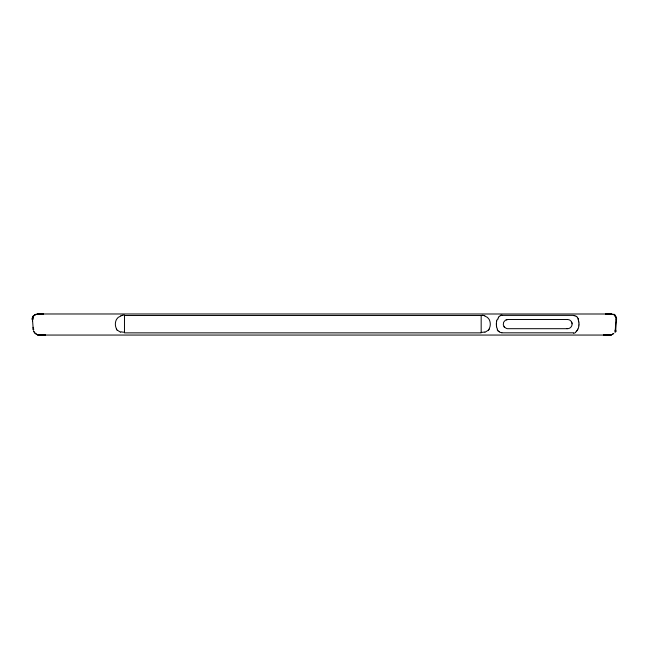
<?xml version="1.0" encoding="UTF-8"?>
<svg xmlns="http://www.w3.org/2000/svg" width="649" height="649" viewBox="0 0 649 649"><rect width="100%" height="100%" fill="white"/><g stroke="black" fill="none" stroke-linecap="round" stroke-linejoin="round"><path stroke-width="0.97" d="M615.382 328.905L615.382 329.384M32.564 320.882L32.499 318.805M615.382 329.173L615.374 329.846M615.382 328.775L615.39 327.964M616.566 318.919A5.306 2.418 -65.6 0 1 616.574 319.405L616.55 319.211M578.973 324.549L578.876 325.798M616.55 319.454L616.542 319.486A6.961 0.422 74.8 0 0 616.477 319.235A5.281 4.348 -57.7 0 1 616.469 319.641M615.479 325.668L615.52 324.914A12.169 2.069 -85 0 1 615.601 324.005L615.609 323.754M616.518 319.843L615.747 329.522M616.023 319.973L615.877 321.117A12.047 1.939 -84.9 0 0 615.714 322.026L615.739 322.326A12.38 2.134 -85 0 0 615.568 323.762M615.69 329.943L615.577 330.438M615.106 331.404L615.017 331.842M32.88 317.256L33.318 316.412M577.967 329.132L578.348 328.159A11.487 11.471 -1.8 0 0 578.575 327.38L578.738 326.658A12.842 12.818 -15.4 0 0 578.859 325.92M33.594 316.031L35.606 314.416L37.731 313.978L611.212 314.002M488.462 330.073L484.941 332.329M576.685 331.185L576.312 331.566M498.61 317.061L500.371 315.706M33.87 315.69L35.646 314.432L33.999 315.56M506.196 319.811L506.463 319.714A4.592 4.592 0 0 1 507.023 319.568L507.234 319.543M120.933 316.006L118.199 317.377L116.471 319.438A10.465 10.449 -0.2 0 0 116.317 328.548A9.621 9.605 -0.2 0 0 116.52 329.084M33.78 331.477C35.857 335.906 41.333 335.192 45.26 335.054L603.821 335.054C607.123 334.852 611.074 335.922 613.792 333.432L611.739 334.673L604.787 335.144L609.581 335.071L611.764 334.681L604.122 335.071M35.638 314.432L43.434 313.986M611.715 334.681L604.008 335.054M613.37 314.432L605.566 313.986L611.253 313.986L613.654 314.578M37.845 314.002L43.094 313.986M37.942 314.011L43.588 313.986M39.613 335.087L45.154 335.054L37.277 334.673L35.224 333.416L33.902 331.631M37.812 314.002L43.451 313.986M573.44 332.823L501.864 332.823M39.516 335.079L37.277 334.673L45.154 335.054L37.261 334.657L44.237 335.144L42.169 335.135M501.912 315.373L573.416 315.373M605.785 314.002L611.253 314.002M481.169 315.528L124.478 315.519L124.478 332.864L481.169 332.864L481.169 315.528L482.02 315.552M507.956 319.511L567.413 319.511M566.934 328.686L567.396 328.686M566.804 328.686L507.826 328.686A4.592 4.592 0 0 1 506.691 328.548A4.584 4.584 0 0 1 507.81 319.519M45.016 335.054L39.443 335.062L44.773 335.062M603.911 335.054L609.557 335.071M605.541 313.986L611.18 314.002M605.436 313.986L611.082 314.011M603.757 335.054L609.273 335.095M484.714 316.006L487.448 317.385L489.176 319.446A10.457 10.441 0.2 0 1 489.322 328.564M120.706 332.329L117.177 330.073M613.703 314.587L614.181 314.87M499.284 331.801L499.406 331.907A5.403 4.997 -29.2 0 0 499.925 332.199A4.405 3.829 -9 0 0 500.493 332.426A3.067 2.304 0 0 0 501.864 332.694M576.077 316.412L576.02 316.363A5.703 5.281 -44.6 0 0 575.533 316.022L575.322 315.885A4.616 4.04 -15.7 0 0 574.982 315.763M499.251 331.785L498.327 330.795M614.635 315.317L614.441 315.13A6.044 1.363 53.4 0 1 614.562 315.365M571.696 322.22L571.866 322.675M497.321 329.035L497.264 328.913A10.652 10.635 0.2 0 1 497.029 328.28A11.869 11.844 0.2 0 1 496.639 326.869M577.999 319.13L578.332 320.006M616.185 317.353L616.501 318.554M616.274 317.596L616.388 318.01M578.713 321.425L578.6 320.898A11.633 11.609 21.8 0 0 578.373 320.111M33.294 329.684L33.302 329.716A6.733 0.641 80.9 0 0 33.237 329.359L32.507 319.86A4.129 0.617 74.9 0 1 32.507 319.624M572.069 323.591L572.085 323.802A4.592 4.592 0 0 1 568.094 328.654L568.013 328.662A4.705 4.705 0 0 1 567.518 328.686M578.924 322.869L578.859 322.253A13.077 13.053 6.7 0 0 578.738 321.523M33.164 328.451L33.075 327.323M615.568 328.045A6.798 0.544 89.5 0 1 615.544 328.353M616.566 318.464A5.995 2.45 -69.4 0 1 616.607 318.813M616.185 318.659A7.05 0.852 82.9 0 1 616.266 318.983M615.998 319.032A5.776 2.077 -73.6 0 1 615.982 319.949M615.828 330.455A6.879 0.868 84 0 1 615.739 330.463M616.396 320.135A4.292 0.714 -73.5 0 1 616.493 319.925M122.101 315.268A10.368 8.25 1.3 0 1 124.478 315.065M484.754 331.931A10.538 7.845 0 0 1 481.169 332.377M124.47 332.207A10.449 7.756 0 0 1 120.965 331.777M117.112 330.146A5.168 4.511 68.4 0 1 116.422 329.14M120.819 315.747A9.995 8.899 7.8 0 1 122.158 315.422M489.216 329.14A5.16 4.511 -68.4 0 1 488.535 330.146M489.37 328.589A9.621 9.605 0.2 0 1 489.127 329.092M483.489 315.43A10.003 8.908 -7.8 0 1 484.827 315.747M482.053 315.236A10.343 8.242 -1.3 0 1 483.505 315.406M504.654 327.421A4.592 4.592 0 0 1 503.949 326.561M567.559 319.511A4.592 4.592 0 0 1 572.085 323.827M498.034 331.063A6.352 5.005 74.1 0 1 497.223 329.806M497.532 329.562A6.092 3.886 68.8 0 1 497.385 329.254M496.623 326.804A13.175 13.158 0.2 0 1 496.412 325.417M496.404 325.352A13.734 13.71 0.2 0 1 496.355 323.956M496.355 323.875A13.304 13.288 0.2 0 1 496.704 321.028M496.72 320.955A11.431 11.414 0.2 0 1 497.126 319.624M497.783 319.397A5.443 2.507 -66.5 0 1 498.051 318.821M497.978 318.367A5.825 3.699 -67.3 0 1 498.286 317.856M498.4 317.45A6.141 4.73 -72.5 0 1 498.619 317.174M500.184 315.471A3.164 2.661 9.1 0 1 501.904 315.065M573.578 315.584A3.083 2.166 0 0 1 574.803 315.844M576.312 316.241A6.198 5.533 -88.2 0 1 577.253 317.183M577.294 317.272A5.736 4.089 69.6 0 1 578.048 318.472M578.121 318.562A5.281 3.367 67.1 0 1 578.324 318.983M578.94 322.983A13.767 13.743 -6.9 0 1 578.981 324.33M577.829 329.059A6.109 3.699 -68.4 0 1 577.432 329.846M577.391 330.041A6.239 4.705 -72.2 0 1 577.099 330.511M576.953 330.584A6.474 5.224 -75.5 0 1 576.62 331.022M576.207 331.582A5.792 5.37 74.1 0 1 575.663 332.061M575.687 332.385A3.407 3.123 23.6 0 1 573.465 333.221M615.106 330.382A5.995 1.03 -88.9 0 1 615.049 330.674M615.09 330.033A6.206 1.785 81.9 0 1 615.057 330.317M615.439 327.85A10.1 1.33 -85.6 0 1 615.455 327.226M615.455 327.055A10.952 1.598 -85.3 0 1 615.479 326.431M615.479 326.26A11.374 1.801 -85.1 0 1 615.503 325.636M616.136 317.572A5.654 4.575 -56.8 0 1 616.388 319.543M615.56 316.112A6.344 4.559 -66.8 0 1 616.242 317.442M614.773 314.838A7.042 4.292 -81.1 0 1 615.593 315.446M613.832 314.213A5.809 1.842 66.2 0 1 614.076 314.213M614.303 315.122A3.44 0.495 49.3 0 1 614.205 314.968M614.619 315.876A6.993 2.491 64.9 0 1 614.846 316.112M614.976 315.698A7.788 4.429 87.2 0 1 615.236 315.998M615.333 316.185A7.155 4.429 -86.1 0 1 615.577 316.55M615.658 316.68A6.506 4.462 -76.8 0 1 616.088 317.702M616.242 317.848A5.59 4.235 -66.3 0 1 616.428 319.032M615.658 329.27A5.387 2.515 74.8 0 1 615.633 329.587M616.266 330.974A6.417 3.14 73.9 0 1 615.82 331.663M615.252 332.272A5.533 1.339 -86.7 0 1 615.001 331.947M33.448 328.67A6.969 0.519 78.4 0 1 33.35 328.313M33.594 330.114A7.123 1.087 87.4 0 1 33.545 329.87M33.724 329.481A6.612 1.623 -83.8 0 1 33.667 328.946M33.375 329.635A6.287 2.231 -74.9 0 1 33.35 329.351M32.036 319.292A5.07 3.44 61.7 0 1 32.255 318.107M32.328 318.099A5.963 3.326 70.8 0 1 32.539 317.458M32.515 317.312A6.685 3.164 78.2 0 1 32.791 316.777M32.791 316.493A7.309 2.766 87 0 1 33.099 316.104M33.196 316.168A7.512 2.077 -83.1 0 1 33.334 315.998M33.196 317.369A7.488 1.29 -72.2 0 1 33.318 317.15M33.172 319.251A5.865 2.572 81.4 0 1 33.367 317.978M32.596 319.503A4.957 2.977 67.3 0 1 32.604 318.773M33.204 329.822A6.222 2.353 -73.1 0 1 33.172 329.603M33.602 331.59A7.009 1.209 89.3 0 1 33.448 331.436M32.353 318.781A4.275 0.422 79.8 0 1 32.385 318.756M32.328 319.219A3.959 0.706 72.5 0 1 32.336 319.113M32.361 319.057A4.219 0.544 76.7 0 1 32.377 318.943M33.902 315.438A6.717 0.803 -66.2 0 0 33.829 315.446"/></g></svg>
